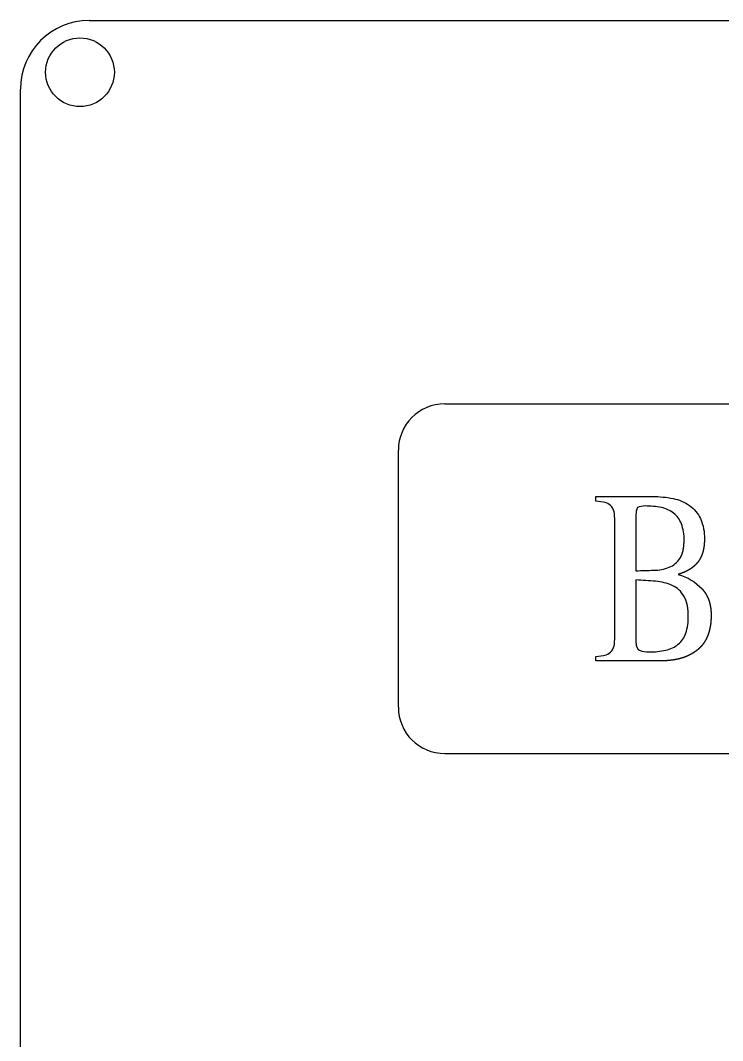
# Model space of a CAD drawing. Header units: millimetres. Extents: x 17 to 383, y -19 to 1216.
# Drawn here: x 17.76 to 38.2, y 1186.22 to 1215.91 of the extents above; entities that cross this region are included whole.
import ezdxf

# ---------------------------------------------------------------- set-up
doc = ezdxf.new("R2010")
doc.units = ezdxf.units.MM
doc.layers.add('l1 2mm', color=7, linetype='Continuous', lineweight=25, true_color=0x000000)

msp = doc.modelspace()

# ---------------------------------------------------------------- linework, layer by layer
at = {"layer": 'l1 2mm'}
for p, q in [((19.763, 1215.914), (378.178, 1215.914)), ((17.763, 1049.399), (17.763, 1213.914))]:
    msp.add_line(p, q, dxfattribs=at)
at = {"layer": 'l1 2mm', "color": 5, "true_color": 0x0000ff}
for p, q in [((30.113, 1204.755), (80.692, 1204.755)), ((28.763, 1195.924), (28.763, 1203.405)), ((30.113, 1194.574), (80.692, 1194.574))]:
    msp.add_line(p, q, dxfattribs=at)
at = {"layer": 'l1 2mm', "color": 5, "true_color": 0x0000ff, "flags": 128}
for points in [[(37.865, 1198.603), (37.865, 1198.597), (37.865, 1198.592), (37.865, 1198.587), (37.865, 1198.581), (37.865, 1198.576), (37.865, 1198.571), (37.865, 1198.565), (37.865, 1198.56), (37.865, 1198.555), (37.864, 1198.55), (37.864, 1198.544), (37.864, 1198.539), (37.864, 1198.534), (37.864, 1198.529), (37.864, 1198.524), (37.864, 1198.518), (37.863, 1198.513), (37.863, 1198.508), (37.863, 1198.503), (37.863, 1198.498), (37.862, 1198.493), (37.862, 1198.488), (37.862, 1198.482), (37.862, 1198.477), (37.861, 1198.472), (37.861, 1198.467), (37.861, 1198.462), (37.86, 1198.457), (37.86, 1198.452), (37.86, 1198.447), (37.859, 1198.442), (37.859, 1198.437), (37.859, 1198.432), (37.858, 1198.427), (37.858, 1198.422), (37.857, 1198.417), (37.857, 1198.412), (37.856, 1198.407), (37.856, 1198.402), (37.855, 1198.397), (37.855, 1198.392), (37.854, 1198.387), (37.854, 1198.383), (37.853, 1198.378), (37.853, 1198.373), (37.852, 1198.368), (37.852, 1198.363), (37.851, 1198.358), (37.851, 1198.353), (37.85, 1198.349), (37.849, 1198.344), (37.849, 1198.339), (37.848, 1198.334), (37.848, 1198.33), (37.847, 1198.325), (37.846, 1198.32), (37.846, 1198.315), (37.845, 1198.311), (37.844, 1198.306), (37.843, 1198.301), (37.843, 1198.296), (37.842, 1198.292), (37.841, 1198.287), (37.84, 1198.283), (37.84, 1198.278), (37.839, 1198.273), (37.838, 1198.269), (37.837, 1198.264), (37.836, 1198.259), (37.836, 1198.255), (37.835, 1198.25), (37.834, 1198.246), (37.833, 1198.241), (37.832, 1198.237), (37.831, 1198.232), (37.83, 1198.228), (37.829, 1198.223), (37.829, 1198.219), (37.828, 1198.214), (37.827, 1198.21), (37.826, 1198.205), (37.825, 1198.201), (37.824, 1198.196), (37.823, 1198.192), (37.822, 1198.187), (37.821, 1198.183), (37.82, 1198.179), (37.819, 1198.174), (37.817, 1198.17), (37.816, 1198.165), (37.815, 1198.161), (37.814, 1198.157), (37.813, 1198.152), (37.812, 1198.148), (37.811, 1198.144), (37.81, 1198.139), (37.809, 1198.135), (37.807, 1198.131), (37.806, 1198.127), (37.805, 1198.122), (37.804, 1198.118), (37.803, 1198.114), (37.801, 1198.11), (37.8, 1198.106), (37.799, 1198.101), (37.798, 1198.097), (37.796, 1198.093), (37.795, 1198.089), (37.794, 1198.085), (37.792, 1198.08), (37.791, 1198.076), (37.79, 1198.072), (37.788, 1198.068), (37.787, 1198.064), (37.786, 1198.06), (37.784, 1198.056), (37.783, 1198.052), (37.781, 1198.048), (37.78, 1198.044), (37.779, 1198.04), (37.777, 1198.036), (37.776, 1198.032), (37.774, 1198.028), (37.773, 1198.024), (37.771, 1198.02), (37.77, 1198.016), (37.768, 1198.012), (37.767, 1198.008), (37.765, 1198.004), (37.764, 1198), (37.762, 1197.996), (37.76, 1197.992), (37.759, 1197.988), (37.757, 1197.984), (37.756, 1197.981), (37.754, 1197.977), (37.752, 1197.973), (37.751, 1197.969), (37.749, 1197.965), (37.747, 1197.961), (37.746, 1197.958), (37.744, 1197.954), (37.742, 1197.95), (37.741, 1197.946), (37.739, 1197.943), (37.737, 1197.939), (37.735, 1197.935), (37.734, 1197.931), (37.732, 1197.928), (37.73, 1197.924), (37.728, 1197.92), (37.726, 1197.917), (37.724, 1197.913), (37.723, 1197.909), (37.721, 1197.906), (37.719, 1197.902), (37.717, 1197.898), (37.715, 1197.895), (37.713, 1197.891), (37.711, 1197.888), (37.709, 1197.884), (37.707, 1197.881), (37.706, 1197.877), (37.704, 1197.873), (37.702, 1197.87), (37.7, 1197.866), (37.698, 1197.863), (37.696, 1197.859), (37.694, 1197.856), (37.692, 1197.852), (37.689, 1197.849), (37.687, 1197.845), (37.685, 1197.842), (37.683, 1197.839), (37.681, 1197.835), (37.679, 1197.832), (37.677, 1197.828), (37.675, 1197.825), (37.673, 1197.822), (37.67, 1197.818), (37.668, 1197.815), (37.666, 1197.812), (37.664, 1197.808), (37.662, 1197.805), (37.66, 1197.802), (37.657, 1197.798), (37.655, 1197.795), (37.653, 1197.792), (37.651, 1197.789), (37.648, 1197.785), (37.646, 1197.782), (37.644, 1197.779), (37.641, 1197.776), (37.639, 1197.772), (37.637, 1197.769), (37.634, 1197.766), (37.632, 1197.763), (37.63, 1197.76), (37.627, 1197.757), (37.625, 1197.753), (37.622, 1197.75), (37.62, 1197.747), (37.618, 1197.744), (37.615, 1197.741), (37.613, 1197.738), (37.61, 1197.735), (37.608, 1197.732), (37.605, 1197.729), (37.603, 1197.726), (37.6, 1197.723), (37.598, 1197.72), (37.595, 1197.717), (37.593, 1197.714), (37.59, 1197.711), (37.587, 1197.708), (37.585, 1197.705), (37.582, 1197.702), (37.58, 1197.699), (37.577, 1197.696), (37.574, 1197.693), (37.572, 1197.69), (37.569, 1197.687), (37.566, 1197.684), (37.564, 1197.681), (37.561, 1197.679), (37.558, 1197.676), (37.556, 1197.673), (37.553, 1197.67), (37.55, 1197.667), (37.547, 1197.664), (37.545, 1197.662), (37.542, 1197.659), (37.539, 1197.656), (37.536, 1197.653), (37.533, 1197.651), (37.531, 1197.648), (37.528, 1197.645), (37.525, 1197.642), (37.522, 1197.64), (37.519, 1197.637), (37.516, 1197.634), (37.513, 1197.632), (37.51, 1197.629), (37.508, 1197.626), (37.505, 1197.624), (37.502, 1197.621), (37.499, 1197.618), (37.496, 1197.616), (37.493, 1197.613), (37.49, 1197.611), (37.487, 1197.608), (37.484, 1197.605), (37.481, 1197.603), (37.478, 1197.6), (37.475, 1197.598), (37.472, 1197.595), (37.468, 1197.593), (37.465, 1197.59), (37.462, 1197.588), (37.459, 1197.585), (37.456, 1197.583), (37.453, 1197.58), (37.45, 1197.578), (37.447, 1197.576), (37.444, 1197.573), (37.44, 1197.571), (37.437, 1197.568), (37.434, 1197.566), (37.431, 1197.564), (37.428, 1197.561), (37.425, 1197.559), (37.421, 1197.556), (37.418, 1197.554), (37.415, 1197.552), (37.412, 1197.549), (37.408, 1197.547), (37.405, 1197.545), (37.402, 1197.542), (37.399, 1197.54), (37.395, 1197.538), (37.392, 1197.536), (37.389, 1197.533), (37.386, 1197.531), (37.382, 1197.529), (37.379, 1197.527), (37.376, 1197.524), (37.372, 1197.522), (37.369, 1197.52), (37.366, 1197.518), (37.362, 1197.516), (37.359, 1197.513), (37.356, 1197.511), (37.352, 1197.509), (37.349, 1197.507), (37.346, 1197.505), (37.342, 1197.503), (37.339, 1197.501), (37.335, 1197.499), (37.332, 1197.496), (37.329, 1197.494), (37.325, 1197.492), (37.322, 1197.49), (37.318, 1197.488), (37.315, 1197.486), (37.311, 1197.484), (37.308, 1197.482), (37.305, 1197.48), (37.301, 1197.478), (37.298, 1197.476), (37.294, 1197.474), (37.291, 1197.472), (37.287, 1197.47), (37.284, 1197.468), (37.28, 1197.466), (37.276, 1197.464), (37.273, 1197.462), (37.269, 1197.46), (37.266, 1197.459), (37.262, 1197.457), (37.259, 1197.455), (37.255, 1197.453), (37.252, 1197.451), (37.248, 1197.449), (37.244, 1197.447), (37.241, 1197.445), (37.237, 1197.444), (37.233, 1197.442), (37.23, 1197.44), (37.226, 1197.438), (37.223, 1197.436), (37.219, 1197.435), (37.215, 1197.433), (37.212, 1197.431), (37.208, 1197.429), (37.204, 1197.428), (37.2, 1197.426), (37.197, 1197.424), (37.193, 1197.422), (37.189, 1197.421), (37.186, 1197.419), (37.182, 1197.417), (37.178, 1197.416), (37.174, 1197.414), (37.171, 1197.412), (37.167, 1197.411), (37.163, 1197.409), (37.159, 1197.407), (37.156, 1197.406), (37.152, 1197.404), (37.148, 1197.403), (37.144, 1197.401), (37.14, 1197.4), (37.136, 1197.398), (37.133, 1197.396), (37.129, 1197.395), (37.125, 1197.393), (37.121, 1197.392), (37.117, 1197.39), (37.113, 1197.389), (37.109, 1197.387), (37.106, 1197.386), (37.102, 1197.384), (37.098, 1197.383), (37.094, 1197.381), (37.09, 1197.38), (37.086, 1197.379), (37.082, 1197.377), (37.078, 1197.376), (37.074, 1197.374), (37.07, 1197.373), (37.066, 1197.371), (37.062, 1197.37), (37.058, 1197.369), (37.054, 1197.367), (37.05, 1197.366), (37.046, 1197.365), (37.042, 1197.363), (37.038, 1197.362), (37.034, 1197.361), (37.03, 1197.359), (37.026, 1197.358), (37.022, 1197.357), (37.018, 1197.356), (37.014, 1197.354), (37.01, 1197.353), (37.006, 1197.352), (37.002, 1197.351), (36.997, 1197.349), (36.993, 1197.348), (36.989, 1197.347), (36.985, 1197.346), (36.981, 1197.345), (36.977, 1197.343), (36.973, 1197.342), (36.969, 1197.341), (36.964, 1197.34), (36.96, 1197.339), (36.956, 1197.338), (36.952, 1197.337), (36.948, 1197.335), (36.943, 1197.334), (36.939, 1197.333), (36.935, 1197.332), (36.931, 1197.331), (36.927, 1197.33), (36.922, 1197.329), (36.918, 1197.328), (36.914, 1197.327), (36.909, 1197.326), (36.905, 1197.325), (36.901, 1197.324), (36.897, 1197.323), (36.892, 1197.322), (36.888, 1197.321), (36.884, 1197.32), (36.879, 1197.319), (36.875, 1197.318), (36.871, 1197.317), (36.866, 1197.316), (36.862, 1197.315), (36.858, 1197.315), (36.853, 1197.314), (36.849, 1197.313), (36.845, 1197.312), (36.84, 1197.311), (36.836, 1197.31), (36.831, 1197.309), (36.827, 1197.309), (36.822, 1197.308), (36.818, 1197.307), (36.814, 1197.306), (36.809, 1197.305), (36.805, 1197.305), (36.8, 1197.304), (36.796, 1197.303), (36.791, 1197.302), (36.787, 1197.302), (36.782, 1197.301), (36.778, 1197.3), (36.773, 1197.299), (36.769, 1197.299), (36.764, 1197.298), (36.76, 1197.297), (36.755, 1197.297), (36.751, 1197.296), (36.746, 1197.295), (36.742, 1197.295), (36.737, 1197.294), (36.732, 1197.293), (36.728, 1197.293), (36.723, 1197.292), (36.719, 1197.292), (36.714, 1197.291), (36.709, 1197.29), (36.705, 1197.29), (36.7, 1197.289), (36.695, 1197.289), (36.691, 1197.288), (36.686, 1197.288), (36.681, 1197.287), (36.677, 1197.287), (36.672, 1197.286), (36.667, 1197.286), (36.663, 1197.285), (36.658, 1197.285), (36.653, 1197.284), (36.649, 1197.284), (36.644, 1197.283), (36.639, 1197.283), (36.634, 1197.283), (36.63, 1197.282), (36.625, 1197.282), (36.62, 1197.281), (36.615, 1197.281), (36.611, 1197.281), (36.606, 1197.28), (36.601, 1197.28), (36.596, 1197.28), (36.591, 1197.279), (36.586, 1197.279), (36.582, 1197.279), (36.577, 1197.278), (36.572, 1197.278), (36.567, 1197.278), (36.562, 1197.278), (36.557, 1197.277), (36.553, 1197.277), (36.548, 1197.277), (36.543, 1197.277), (36.538, 1197.276), (36.533, 1197.276), (36.528, 1197.276), (36.523, 1197.276), (36.518, 1197.276), (36.513, 1197.275), (36.508, 1197.275), (36.503, 1197.275), (36.498, 1197.275), (36.493, 1197.275), (36.488, 1197.275), (36.483, 1197.275), (36.478, 1197.274), (36.473, 1197.274), (36.468, 1197.274), (36.463, 1197.274), (36.458, 1197.274), (36.453, 1197.274), (36.448, 1197.274), (36.443, 1197.274), (36.438, 1197.274), (36.433, 1197.274), (36.428, 1197.274), (34.507, 1197.274), (34.507, 1197.404, 0.073225), (34.807, 1197.451, 0.147434), (34.977, 1197.566, 0.134396), (35.049, 1197.761, 0.029437), (35.063, 1198.054), (35.063, 1201.267, 0.029437), (35.049, 1201.56, 0.134396), (34.977, 1201.755, 0.147434), (34.807, 1201.87, 0.073225), (34.507, 1201.917), (34.507, 1202.055), (36.161, 1202.055, -0.051277), (36.757, 1201.997, -0.105), (37.237, 1201.795, -0.127328), (37.555, 1201.412, -0.112693), (37.67, 1200.812), (37.67, 1200.809), (37.67, 1200.806), (37.67, 1200.803), (37.67, 1200.8), (37.67, 1200.796), (37.67, 1200.793), (37.67, 1200.79), (37.67, 1200.787), (37.67, 1200.784), (37.67, 1200.781), (37.67, 1200.777), (37.67, 1200.774), (37.67, 1200.771), (37.67, 1200.768), (37.669, 1200.765), (37.669, 1200.762), (37.669, 1200.759), (37.669, 1200.755), (37.669, 1200.752), (37.669, 1200.749), (37.669, 1200.746), (37.669, 1200.743), (37.669, 1200.74), (37.668, 1200.737), (37.668, 1200.734), (37.668, 1200.731), (37.668, 1200.727), (37.668, 1200.724), (37.668, 1200.721), (37.668, 1200.718), (37.667, 1200.715), (37.667, 1200.712), (37.667, 1200.709), (37.667, 1200.706), (37.667, 1200.703), (37.666, 1200.7), (37.666, 1200.697), (37.666, 1200.694), (37.666, 1200.691), (37.666, 1200.688), (37.665, 1200.685), (37.665, 1200.682), (37.665, 1200.679), (37.665, 1200.676), (37.664, 1200.673), (37.664, 1200.67), (37.664, 1200.667), (37.664, 1200.664), (37.663, 1200.661), (37.663, 1200.658), (37.663, 1200.655), (37.662, 1200.652), (37.662, 1200.649), (37.662, 1200.646), (37.662, 1200.643), (37.661, 1200.64), (37.661, 1200.637), (37.661, 1200.634), (37.66, 1200.632), (37.66, 1200.629), (37.66, 1200.626), (37.659, 1200.623), (37.659, 1200.62), (37.659, 1200.617), (37.658, 1200.614), (37.658, 1200.611), (37.657, 1200.608), (37.657, 1200.606), (37.657, 1200.603), (37.656, 1200.6), (37.656, 1200.597), (37.656, 1200.594), (37.655, 1200.591), (37.655, 1200.588), (37.654, 1200.586), (37.654, 1200.583), (37.653, 1200.58), (37.653, 1200.577), (37.653, 1200.574), (37.652, 1200.571), (37.652, 1200.569), (37.651, 1200.566), (37.651, 1200.563), (37.65, 1200.56), (37.65, 1200.557), (37.649, 1200.555), (37.649, 1200.552), (37.648, 1200.549), (37.648, 1200.546), (37.647, 1200.544), (37.647, 1200.541), (37.646, 1200.538), (37.646, 1200.535), (37.645, 1200.533), (37.645, 1200.53), (37.644, 1200.527), (37.644, 1200.524), (37.643, 1200.522), (37.643, 1200.519), (37.642, 1200.516), (37.641, 1200.514), (37.641, 1200.511), (37.64, 1200.508), (37.64, 1200.505), (37.639, 1200.503), (37.639, 1200.5), (37.638, 1200.497), (37.637, 1200.495), (37.637, 1200.492), (37.636, 1200.489), (37.635, 1200.487), (37.635, 1200.484), (37.634, 1200.481), (37.634, 1200.479), (37.633, 1200.476), (37.632, 1200.474), (37.632, 1200.471), (37.631, 1200.468), (37.63, 1200.466), (37.63, 1200.463), (37.629, 1200.46), (37.628, 1200.458), (37.628, 1200.455), (37.627, 1200.453), (37.626, 1200.45), (37.625, 1200.448), (37.625, 1200.445), (37.624, 1200.442), (37.623, 1200.44), (37.623, 1200.437), (37.622, 1200.435), (37.621, 1200.432), (37.62, 1200.43), (37.62, 1200.427), (37.619, 1200.425), (37.618, 1200.422), (37.617, 1200.419), (37.617, 1200.417), (37.616, 1200.414), (37.615, 1200.412), (37.614, 1200.409), (37.613, 1200.407), (37.613, 1200.404), (37.612, 1200.402), (37.611, 1200.399), (37.61, 1200.397), (37.609, 1200.395), (37.609, 1200.392), (37.608, 1200.39), (37.607, 1200.387), (37.606, 1200.385), (37.605, 1200.382), (37.604, 1200.38), (37.603, 1200.377), (37.603, 1200.375), (37.602, 1200.372), (37.601, 1200.37), (37.6, 1200.368), (37.599, 1200.365), (37.598, 1200.363), (37.597, 1200.36), (37.596, 1200.358), (37.595, 1200.356), (37.595, 1200.353), (37.594, 1200.351), (37.593, 1200.348), (37.592, 1200.346), (37.591, 1200.344), (37.59, 1200.341), (37.589, 1200.339), (37.588, 1200.337), (37.587, 1200.334), (37.586, 1200.332), (37.585, 1200.33), (37.584, 1200.327), (37.583, 1200.325), (37.582, 1200.323), (37.581, 1200.32), (37.58, 1200.318), (37.579, 1200.316), (37.578, 1200.313), (37.577, 1200.311), (37.576, 1200.309), (37.575, 1200.307), (37.574, 1200.304), (37.573, 1200.302), (37.572, 1200.3), (37.571, 1200.297), (37.57, 1200.295), (37.569, 1200.293), (37.568, 1200.291), (37.567, 1200.288), (37.565, 1200.286), (37.564, 1200.284), (37.563, 1200.282), (37.562, 1200.28), (37.561, 1200.277), (37.56, 1200.275), (37.559, 1200.273), (37.558, 1200.271), (37.557, 1200.268), (37.555, 1200.266), (37.554, 1200.264), (37.553, 1200.262), (37.552, 1200.26), (37.551, 1200.258), (37.55, 1200.255), (37.549, 1200.253), (37.547, 1200.251), (37.546, 1200.249), (37.545, 1200.247), (37.544, 1200.245), (37.543, 1200.242), (37.541, 1200.24), (37.54, 1200.238), (37.539, 1200.236), (37.538, 1200.234), (37.537, 1200.232), (37.535, 1200.23), (37.534, 1200.228), (37.533, 1200.226), (37.532, 1200.223), (37.53, 1200.221), (37.529, 1200.219), (37.528, 1200.217), (37.527, 1200.215), (37.525, 1200.213), (37.524, 1200.211), (37.523, 1200.209), (37.521, 1200.207), (37.52, 1200.205), (37.519, 1200.203), (37.518, 1200.201), (37.516, 1200.199), (37.515, 1200.197), (37.514, 1200.195), (37.512, 1200.193), (37.511, 1200.191), (37.51, 1200.189), (37.508, 1200.187), (37.507, 1200.185), (37.506, 1200.183), (37.504, 1200.181), (37.503, 1200.179), (37.501, 1200.177), (37.5, 1200.175), (37.499, 1200.173), (37.497, 1200.171), (37.496, 1200.169), (37.494, 1200.167), (37.493, 1200.165), (37.492, 1200.163), (37.49, 1200.161), (37.489, 1200.159), (37.487, 1200.157), (37.486, 1200.155), (37.485, 1200.153), (37.483, 1200.151), (37.482, 1200.15), (37.48, 1200.148), (37.479, 1200.146), (37.477, 1200.144), (37.476, 1200.142), (37.474, 1200.14), (37.473, 1200.138), (37.471, 1200.136), (37.47, 1200.134), (37.468, 1200.133), (37.467, 1200.131), (37.465, 1200.129), (37.464, 1200.127), (37.462, 1200.125), (37.461, 1200.123), (37.459, 1200.121), (37.457, 1200.12), (37.456, 1200.118), (37.454, 1200.116), (37.453, 1200.114), (37.451, 1200.112), (37.45, 1200.11), (37.448, 1200.109), (37.446, 1200.107), (37.445, 1200.105), (37.443, 1200.103), (37.441, 1200.101), (37.44, 1200.099), (37.438, 1200.098), (37.437, 1200.096), (37.435, 1200.094), (37.433, 1200.092), (37.432, 1200.09), (37.43, 1200.089), (37.428, 1200.087), (37.427, 1200.085), (37.425, 1200.083), (37.423, 1200.082), (37.421, 1200.08), (37.42, 1200.078), (37.418, 1200.076), (37.416, 1200.075), (37.415, 1200.073), (37.413, 1200.071), (37.411, 1200.069), (37.409, 1200.068), (37.408, 1200.066), (37.406, 1200.064), (37.404, 1200.062), (37.402, 1200.061), (37.401, 1200.059), (37.399, 1200.057), (37.397, 1200.055), (37.395, 1200.054), (37.393, 1200.052), (37.392, 1200.05), (37.39, 1200.049), (37.388, 1200.047), (37.386, 1200.045), (37.384, 1200.044), (37.382, 1200.042), (37.381, 1200.04), (37.379, 1200.039), (37.377, 1200.037), (37.375, 1200.035), (37.373, 1200.034), (37.371, 1200.032), (37.369, 1200.03), (37.367, 1200.029), (37.366, 1200.027), (37.364, 1200.025), (37.362, 1200.024), (37.36, 1200.022), (37.358, 1200.02), (37.356, 1200.019), (37.354, 1200.017), (37.352, 1200.015), (37.35, 1200.014), (37.348, 1200.012), (37.346, 1200.011), (37.344, 1200.009), (37.342, 1200.007), (37.34, 1200.006), (37.338, 1200.004), (37.336, 1200.003), (37.334, 1200.001), (37.332, 1199.999), (37.33, 1199.998), (37.328, 1199.996), (37.326, 1199.995), (37.324, 1199.993), (37.322, 1199.992), (37.32, 1199.99), (37.318, 1199.988), (37.316, 1199.987), (37.314, 1199.985), (37.312, 1199.984), (37.31, 1199.982), (37.307, 1199.981), (37.305, 1199.979), (37.303, 1199.978), (37.301, 1199.976), (37.299, 1199.975), (37.297, 1199.973), (37.295, 1199.972), (37.293, 1199.97), (37.291, 1199.968), (37.288, 1199.967), (37.286, 1199.965), (37.284, 1199.964), (37.282, 1199.962), (37.28, 1199.961), (37.278, 1199.96), (37.275, 1199.958), (37.273, 1199.957), (37.271, 1199.955), (37.269, 1199.954), (37.266, 1199.952), (37.264, 1199.951), (37.262, 1199.949), (37.26, 1199.948), (37.258, 1199.946), (37.255, 1199.945), (37.253, 1199.943), (37.251, 1199.942), (37.249, 1199.94), (37.246, 1199.939), (37.244, 1199.938), (37.242, 1199.936), (37.239, 1199.935), (37.237, 1199.933), (37.235, 1199.932), (37.232, 1199.931), (37.23, 1199.929), (37.228, 1199.928), (37.226, 1199.926), (37.223, 1199.925), (37.221, 1199.923), (37.218, 1199.922), (37.216, 1199.921), (37.214, 1199.919), (37.211, 1199.918), (37.209, 1199.917), (37.207, 1199.915), (37.204, 1199.914), (37.202, 1199.912), (37.199, 1199.911), (37.197, 1199.91), (37.195, 1199.908), (37.192, 1199.907), (37.19, 1199.906), (37.187, 1199.904), (37.185, 1199.903), (37.182, 1199.902), (37.18, 1199.9), (37.177, 1199.899), (37.175, 1199.898), (37.173, 1199.896), (37.17, 1199.895), (37.168, 1199.894), (37.165, 1199.892), (37.163, 1199.891), (37.16, 1199.89), (37.158, 1199.889), (37.155, 1199.887), (37.153, 1199.886), (37.15, 1199.885), (37.147, 1199.883), (37.145, 1199.882), (37.142, 1199.881), (37.14, 1199.88), (37.137, 1199.878), (37.135, 1199.877), (37.132, 1199.876), (37.129, 1199.874), (37.127, 1199.873), (37.124, 1199.872), (37.122, 1199.871), (37.119, 1199.87), (37.116, 1199.868), (37.114, 1199.867), (37.111, 1199.866), (37.109, 1199.865), (37.106, 1199.863), (37.103, 1199.862), (37.101, 1199.861), (37.098, 1199.86), (37.095, 1199.858), (37.093, 1199.857), (37.09, 1199.856), (37.087, 1199.855), (37.085, 1199.854), (37.082, 1199.853), (37.079, 1199.851), (37.076, 1199.85), (37.074, 1199.849), (37.071, 1199.848), (37.068, 1199.847), (37.065, 1199.845), (37.063, 1199.844), (37.06, 1199.843), (37.057, 1199.842), (37.054, 1199.841), (37.052, 1199.84), (37.049, 1199.839), (37.046, 1199.837), (37.043, 1199.836), (37.04, 1199.835), (37.038, 1199.834), (37.035, 1199.833), (37.032, 1199.832), (37.029, 1199.831), (37.026, 1199.83), (37.024, 1199.828), (37.021, 1199.827), (37.018, 1199.826), (37.015, 1199.825), (37.012, 1199.824), (37.009, 1199.823), (37.006, 1199.822), (37.003, 1199.821), (37.001, 1199.82), (36.998, 1199.819), (36.995, 1199.817), (36.992, 1199.816), (36.989, 1199.815), (36.986, 1199.814), (36.983, 1199.813), (36.98, 1199.812), (36.977, 1199.811), (36.974, 1199.81), (36.971, 1199.809), (36.968, 1199.808), (36.965, 1199.807), (36.962, 1199.806), (36.959, 1199.805), (36.956, 1199.804), (36.953, 1199.803), (36.95, 1199.802), (36.947, 1199.801), (36.944, 1199.8), (36.941, 1199.799), (36.938, 1199.798), (36.935, 1199.797), (36.932, 1199.796), (36.929, 1199.795), (36.926, 1199.794), (36.923, 1199.793), (36.92, 1199.792), (36.917, 1199.791), (36.914, 1199.79), (36.911, 1199.789), (36.908, 1199.788), (36.905, 1199.787, -0.137708), (37.601, 1199.368), (37.604, 1199.366), (37.606, 1199.364), (37.608, 1199.361), (37.61, 1199.359), (37.612, 1199.357), (37.614, 1199.355), (37.616, 1199.352), (37.618, 1199.35), (37.62, 1199.348), (37.622, 1199.345), (37.624, 1199.343), (37.626, 1199.341), (37.628, 1199.338), (37.63, 1199.336), (37.631, 1199.334), (37.633, 1199.331), (37.635, 1199.329), (37.637, 1199.327), (37.639, 1199.324), (37.641, 1199.322), (37.643, 1199.32), (37.645, 1199.317), (37.647, 1199.315), (37.649, 1199.312), (37.65, 1199.31), (37.652, 1199.308), (37.654, 1199.305), (37.656, 1199.303), (37.658, 1199.3), (37.66, 1199.298), (37.661, 1199.295), (37.663, 1199.293), (37.665, 1199.291), (37.667, 1199.288), (37.669, 1199.286), (37.67, 1199.283), (37.672, 1199.281), (37.674, 1199.278), (37.676, 1199.276), (37.677, 1199.273), (37.679, 1199.271), (37.681, 1199.268), (37.683, 1199.266), (37.684, 1199.263), (37.686, 1199.261), (37.688, 1199.258), (37.689, 1199.256), (37.691, 1199.253), (37.693, 1199.251), (37.694, 1199.248), (37.696, 1199.246), (37.698, 1199.243), (37.699, 1199.241), (37.701, 1199.238), (37.703, 1199.235), (37.704, 1199.233), (37.706, 1199.23), (37.707, 1199.228), (37.709, 1199.225), (37.711, 1199.222), (37.712, 1199.22), (37.714, 1199.217), (37.715, 1199.215), (37.717, 1199.212), (37.718, 1199.209), (37.72, 1199.207), (37.721, 1199.204), (37.723, 1199.201), (37.724, 1199.199), (37.726, 1199.196), (37.727, 1199.194), (37.729, 1199.191), (37.73, 1199.188), (37.732, 1199.186), (37.733, 1199.183), (37.735, 1199.18), (37.736, 1199.177), (37.738, 1199.175), (37.739, 1199.172), (37.74, 1199.169), (37.742, 1199.167), (37.743, 1199.164), (37.745, 1199.161), (37.746, 1199.158), (37.747, 1199.156), (37.749, 1199.153), (37.75, 1199.15), (37.752, 1199.147), (37.753, 1199.145), (37.754, 1199.142), (37.756, 1199.139), (37.757, 1199.136), (37.758, 1199.134), (37.76, 1199.131), (37.761, 1199.128), (37.762, 1199.125), (37.763, 1199.122), (37.765, 1199.12), (37.766, 1199.117), (37.767, 1199.114), (37.768, 1199.111), (37.77, 1199.108), (37.771, 1199.105), (37.772, 1199.103), (37.773, 1199.1), (37.775, 1199.097), (37.776, 1199.094), (37.777, 1199.091), (37.778, 1199.088), (37.779, 1199.085), (37.781, 1199.082), (37.782, 1199.08), (37.783, 1199.077), (37.784, 1199.074), (37.785, 1199.071), (37.786, 1199.068), (37.787, 1199.065), (37.788, 1199.062), (37.79, 1199.059), (37.791, 1199.056), (37.792, 1199.053), (37.793, 1199.05), (37.794, 1199.047), (37.795, 1199.044), (37.796, 1199.041), (37.797, 1199.038), (37.798, 1199.035), (37.799, 1199.032), (37.8, 1199.029), (37.801, 1199.026), (37.802, 1199.023), (37.803, 1199.02), (37.804, 1199.017), (37.805, 1199.014), (37.806, 1199.011), (37.807, 1199.008), (37.808, 1199.005), (37.809, 1199.002), (37.81, 1198.999), (37.811, 1198.996), (37.812, 1198.993), (37.813, 1198.99), (37.814, 1198.987), (37.815, 1198.984), (37.816, 1198.981), (37.816, 1198.978), (37.817, 1198.975), (37.818, 1198.971), (37.819, 1198.968), (37.82, 1198.965), (37.821, 1198.962), (37.822, 1198.959), (37.822, 1198.956), (37.823, 1198.953), (37.824, 1198.95), (37.825, 1198.946), (37.826, 1198.943), (37.826, 1198.94), (37.827, 1198.937), (37.828, 1198.934), (37.829, 1198.931), (37.83, 1198.927), (37.83, 1198.924), (37.831, 1198.921), (37.832, 1198.918), (37.832, 1198.915), (37.833, 1198.911), (37.834, 1198.908), (37.835, 1198.905), (37.835, 1198.902), (37.836, 1198.899), (37.837, 1198.895), (37.837, 1198.892), (37.838, 1198.889), (37.839, 1198.886), (37.839, 1198.882), (37.84, 1198.879), (37.841, 1198.876), (37.841, 1198.872), (37.842, 1198.869), (37.842, 1198.866), (37.843, 1198.863), (37.844, 1198.859), (37.844, 1198.856), (37.845, 1198.853), (37.845, 1198.849), (37.846, 1198.846), (37.846, 1198.843), (37.847, 1198.839), (37.848, 1198.836), (37.848, 1198.833), (37.849, 1198.829), (37.849, 1198.826), (37.85, 1198.823), (37.85, 1198.819), (37.851, 1198.816), (37.851, 1198.812), (37.852, 1198.809), (37.852, 1198.806), (37.852, 1198.802), (37.853, 1198.799), (37.853, 1198.795), (37.854, 1198.792), (37.854, 1198.789), (37.855, 1198.785), (37.855, 1198.782), (37.855, 1198.778), (37.856, 1198.775), (37.856, 1198.771), (37.857, 1198.768), (37.857, 1198.764), (37.857, 1198.761), (37.858, 1198.758), (37.858, 1198.754), (37.858, 1198.751), (37.859, 1198.747), (37.859, 1198.744), (37.859, 1198.74), (37.86, 1198.737), (37.86, 1198.733), (37.86, 1198.73), (37.86, 1198.726), (37.861, 1198.722), (37.861, 1198.719), (37.861, 1198.715), (37.861, 1198.712), (37.862, 1198.708), (37.862, 1198.705), (37.862, 1198.701), (37.862, 1198.698), (37.863, 1198.694), (37.863, 1198.69), (37.863, 1198.687), (37.863, 1198.683), (37.863, 1198.68), (37.863, 1198.676), (37.864, 1198.672), (37.864, 1198.669), (37.864, 1198.665), (37.864, 1198.662), (37.864, 1198.658), (37.864, 1198.654), (37.864, 1198.651), (37.864, 1198.647), (37.865, 1198.643), (37.865, 1198.64), (37.865, 1198.636), (37.865, 1198.632), (37.865, 1198.629), (37.865, 1198.625), (37.865, 1198.621), (37.865, 1198.618), (37.865, 1198.614), (37.865, 1198.61), (37.865, 1198.606)], [(37.078, 1200.784, 0.097553), (36.999, 1201.264, 0.12804), (36.775, 1201.571, 0.115059), (36.421, 1201.733, 0.054848), (35.944, 1201.78, 0.096289), (35.72, 1201.737, 0.102624), (35.677, 1201.527), (35.677, 1199.895, 0.000386), (36.197, 1199.91, 0.089968), (36.645, 1199.996, 0.154795), (36.959, 1200.256), (36.96, 1200.258), (36.961, 1200.259), (36.962, 1200.261), (36.962, 1200.262), (36.963, 1200.264), (36.964, 1200.265), (36.965, 1200.266), (36.966, 1200.268), (36.967, 1200.269), (36.968, 1200.271), (36.969, 1200.272), (36.97, 1200.274), (36.971, 1200.275), (36.971, 1200.277), (36.972, 1200.278), (36.973, 1200.28), (36.974, 1200.281), (36.975, 1200.283), (36.976, 1200.284), (36.977, 1200.286), (36.978, 1200.287), (36.978, 1200.289), (36.979, 1200.29), (36.98, 1200.292), (36.981, 1200.293), (36.982, 1200.295), (36.983, 1200.296), (36.983, 1200.298), (36.984, 1200.299), (36.985, 1200.301), (36.986, 1200.303), (36.987, 1200.304), (36.988, 1200.306), (36.988, 1200.307), (36.989, 1200.309), (36.99, 1200.31), (36.991, 1200.312), (36.992, 1200.314), (36.992, 1200.315), (36.993, 1200.317), (36.994, 1200.319), (36.995, 1200.32), (36.995, 1200.322), (36.996, 1200.323), (36.997, 1200.325), (36.998, 1200.327), (36.999, 1200.328), (36.999, 1200.33), (37, 1200.332), (37.001, 1200.333), (37.002, 1200.335), (37.002, 1200.337), (37.003, 1200.338), (37.004, 1200.34), (37.004, 1200.342), (37.005, 1200.343), (37.006, 1200.345), (37.007, 1200.347), (37.007, 1200.348), (37.008, 1200.35), (37.009, 1200.352), (37.01, 1200.354), (37.01, 1200.355), (37.011, 1200.357), (37.012, 1200.359), (37.012, 1200.361), (37.013, 1200.362), (37.014, 1200.364), (37.014, 1200.366), (37.015, 1200.368), (37.016, 1200.369), (37.016, 1200.371), (37.017, 1200.373), (37.018, 1200.375), (37.018, 1200.376), (37.019, 1200.378), (37.02, 1200.38), (37.02, 1200.382), (37.021, 1200.384), (37.022, 1200.385), (37.022, 1200.387), (37.023, 1200.389), (37.024, 1200.391), (37.024, 1200.393), (37.025, 1200.395), (37.025, 1200.396), (37.026, 1200.398), (37.027, 1200.4), (37.027, 1200.402), (37.028, 1200.404), (37.028, 1200.406), (37.029, 1200.408), (37.03, 1200.41), (37.03, 1200.411), (37.031, 1200.413), (37.031, 1200.415), (37.032, 1200.417), (37.033, 1200.419), (37.033, 1200.421), (37.034, 1200.423), (37.034, 1200.425), (37.035, 1200.427), (37.035, 1200.429), (37.036, 1200.431), (37.036, 1200.432), (37.037, 1200.434), (37.038, 1200.436), (37.038, 1200.438), (37.039, 1200.44), (37.039, 1200.442), (37.04, 1200.444), (37.04, 1200.446), (37.041, 1200.448), (37.041, 1200.45), (37.042, 1200.452), (37.042, 1200.454), (37.043, 1200.456), (37.043, 1200.458), (37.044, 1200.46), (37.044, 1200.462), (37.045, 1200.464), (37.045, 1200.466), (37.046, 1200.468), (37.046, 1200.47), (37.047, 1200.472), (37.047, 1200.474), (37.048, 1200.476), (37.048, 1200.478), (37.049, 1200.481), (37.049, 1200.483), (37.05, 1200.485), (37.05, 1200.487), (37.05, 1200.489), (37.051, 1200.491), (37.051, 1200.493), (37.052, 1200.495), (37.052, 1200.497), (37.053, 1200.499), (37.053, 1200.501), (37.053, 1200.504), (37.054, 1200.506), (37.054, 1200.508), (37.055, 1200.51), (37.055, 1200.512), (37.056, 1200.514), (37.056, 1200.516), (37.056, 1200.519), (37.057, 1200.521), (37.057, 1200.523), (37.058, 1200.525), (37.058, 1200.527), (37.058, 1200.529), (37.059, 1200.532), (37.059, 1200.534), (37.059, 1200.536), (37.06, 1200.538), (37.06, 1200.54), (37.06, 1200.543), (37.061, 1200.545), (37.061, 1200.547), (37.062, 1200.549), (37.062, 1200.551), (37.062, 1200.554), (37.063, 1200.556), (37.063, 1200.558), (37.063, 1200.56), (37.064, 1200.563), (37.064, 1200.565), (37.064, 1200.567), (37.064, 1200.569), (37.065, 1200.572), (37.065, 1200.574), (37.065, 1200.576), (37.066, 1200.579), (37.066, 1200.581), (37.066, 1200.583), (37.067, 1200.585), (37.067, 1200.588), (37.067, 1200.59), (37.067, 1200.592), (37.068, 1200.595), (37.068, 1200.597), (37.068, 1200.599), (37.069, 1200.602), (37.069, 1200.604), (37.069, 1200.606), (37.069, 1200.609), (37.07, 1200.611), (37.07, 1200.614), (37.07, 1200.616), (37.07, 1200.618), (37.07, 1200.621), (37.071, 1200.623), (37.071, 1200.625), (37.071, 1200.628), (37.071, 1200.63), (37.072, 1200.633), (37.072, 1200.635), (37.072, 1200.637), (37.072, 1200.64), (37.072, 1200.642), (37.073, 1200.645), (37.073, 1200.647), (37.073, 1200.65), (37.073, 1200.652), (37.073, 1200.655), (37.074, 1200.657), (37.074, 1200.659), (37.074, 1200.662), (37.074, 1200.664), (37.074, 1200.667), (37.074, 1200.669), (37.075, 1200.672), (37.075, 1200.674), (37.075, 1200.677), (37.075, 1200.679), (37.075, 1200.682), (37.075, 1200.684), (37.075, 1200.687), (37.076, 1200.689), (37.076, 1200.692), (37.076, 1200.694), (37.076, 1200.697), (37.076, 1200.7), (37.076, 1200.702), (37.076, 1200.705), (37.076, 1200.707), (37.077, 1200.71), (37.077, 1200.712), (37.077, 1200.715), (37.077, 1200.717), (37.077, 1200.72), (37.077, 1200.723), (37.077, 1200.725), (37.077, 1200.728), (37.077, 1200.73), (37.077, 1200.733), (37.077, 1200.736), (37.077, 1200.738), (37.077, 1200.741), (37.078, 1200.744), (37.078, 1200.746), (37.078, 1200.749), (37.078, 1200.751), (37.078, 1200.754), (37.078, 1200.757), (37.078, 1200.759), (37.078, 1200.762), (37.078, 1200.765), (37.078, 1200.767), (37.078, 1200.77), (37.078, 1200.773), (37.078, 1200.775), (37.078, 1200.778), (37.078, 1200.781)], [(37.201, 1198.574), (37.201, 1198.577), (37.201, 1198.58), (37.201, 1198.583), (37.201, 1198.586), (37.201, 1198.588), (37.201, 1198.591), (37.201, 1198.594), (37.201, 1198.597), (37.201, 1198.6), (37.201, 1198.603), (37.2, 1198.606), (37.2, 1198.609), (37.2, 1198.612), (37.2, 1198.614), (37.2, 1198.617), (37.2, 1198.62), (37.2, 1198.623), (37.2, 1198.626), (37.2, 1198.629), (37.2, 1198.632), (37.2, 1198.634), (37.2, 1198.637), (37.2, 1198.64), (37.2, 1198.643), (37.199, 1198.646), (37.199, 1198.648), (37.199, 1198.651), (37.199, 1198.654), (37.199, 1198.657), (37.199, 1198.66), (37.199, 1198.662), (37.199, 1198.665), (37.199, 1198.668), (37.198, 1198.671), (37.198, 1198.673), (37.198, 1198.676), (37.198, 1198.679), (37.198, 1198.682), (37.198, 1198.684), (37.198, 1198.687), (37.197, 1198.69), (37.197, 1198.693), (37.197, 1198.695), (37.197, 1198.698), (37.197, 1198.701), (37.197, 1198.703), (37.196, 1198.706), (37.196, 1198.709), (37.196, 1198.712), (37.196, 1198.714), (37.196, 1198.717), (37.195, 1198.72), (37.195, 1198.722), (37.195, 1198.725), (37.195, 1198.728), (37.195, 1198.73), (37.194, 1198.733), (37.194, 1198.735), (37.194, 1198.738), (37.194, 1198.741), (37.193, 1198.743), (37.193, 1198.746), (37.193, 1198.749), (37.193, 1198.751), (37.193, 1198.754), (37.192, 1198.756), (37.192, 1198.759), (37.192, 1198.762), (37.191, 1198.764), (37.191, 1198.767), (37.191, 1198.769), (37.191, 1198.772), (37.19, 1198.774), (37.19, 1198.777), (37.19, 1198.78), (37.19, 1198.782), (37.189, 1198.785), (37.189, 1198.787), (37.189, 1198.79), (37.188, 1198.792), (37.188, 1198.795), (37.188, 1198.797), (37.187, 1198.8), (37.187, 1198.802), (37.187, 1198.805), (37.186, 1198.807), (37.186, 1198.81), (37.186, 1198.812), (37.185, 1198.815), (37.185, 1198.817), (37.185, 1198.82), (37.184, 1198.822), (37.184, 1198.825), (37.184, 1198.827), (37.183, 1198.83), (37.183, 1198.832), (37.182, 1198.835), (37.182, 1198.837), (37.182, 1198.839), (37.181, 1198.842), (37.181, 1198.844), (37.181, 1198.847), (37.18, 1198.849), (37.18, 1198.852), (37.179, 1198.854), (37.179, 1198.856), (37.179, 1198.859), (37.178, 1198.861), (37.178, 1198.864), (37.177, 1198.866), (37.177, 1198.868), (37.176, 1198.871), (37.176, 1198.873), (37.176, 1198.875), (37.175, 1198.878), (37.175, 1198.88), (37.174, 1198.882), (37.174, 1198.885), (37.173, 1198.887), (37.173, 1198.889), (37.172, 1198.892), (37.172, 1198.894), (37.171, 1198.896), (37.171, 1198.899), (37.17, 1198.901), (37.17, 1198.903), (37.169, 1198.906), (37.169, 1198.908), (37.168, 1198.91), (37.168, 1198.912), (37.167, 1198.915), (37.167, 1198.917), (37.166, 1198.919), (37.166, 1198.921), (37.165, 1198.924), (37.165, 1198.926), (37.164, 1198.928), (37.164, 1198.93), (37.163, 1198.933), (37.163, 1198.935), (37.162, 1198.937), (37.162, 1198.939), (37.161, 1198.942), (37.161, 1198.944), (37.16, 1198.946), (37.159, 1198.948), (37.159, 1198.95), (37.158, 1198.953), (37.158, 1198.955), (37.157, 1198.957), (37.157, 1198.959), (37.156, 1198.961), (37.155, 1198.963), (37.155, 1198.966), (37.154, 1198.968), (37.154, 1198.97), (37.153, 1198.972), (37.152, 1198.974), (37.152, 1198.976), (37.151, 1198.978), (37.15, 1198.98), (37.15, 1198.983), (37.149, 1198.985), (37.149, 1198.987), (37.148, 1198.989), (37.147, 1198.991), (37.147, 1198.993), (37.146, 1198.995), (37.145, 1198.997), (37.145, 1198.999), (37.144, 1199.001), (37.143, 1199.003), (37.143, 1199.006), (37.142, 1199.008), (37.141, 1199.01), (37.141, 1199.012), (37.14, 1199.014), (37.139, 1199.016), (37.139, 1199.018), (37.138, 1199.02), (37.137, 1199.022), (37.137, 1199.024), (37.136, 1199.026), (37.135, 1199.028), (37.134, 1199.03), (37.134, 1199.032), (37.133, 1199.034), (37.132, 1199.036), (37.131, 1199.038), (37.131, 1199.04), (37.13, 1199.042), (37.129, 1199.044), (37.129, 1199.046), (37.128, 1199.048), (37.127, 1199.05), (37.126, 1199.051), (37.125, 1199.053), (37.125, 1199.055), (37.124, 1199.057), (37.123, 1199.059), (37.122, 1199.061), (37.122, 1199.063), (37.121, 1199.065), (37.12, 1199.067), (37.119, 1199.069), (37.118, 1199.071), (37.118, 1199.073), (37.117, 1199.074), (37.116, 1199.076), (37.115, 1199.078), (37.114, 1199.08), (37.114, 1199.082), (37.113, 1199.084), (37.112, 1199.086), (37.111, 1199.087), (37.11, 1199.089), (37.109, 1199.091), (37.109, 1199.093), (37.108, 1199.095), (37.107, 1199.097), (37.106, 1199.098), (37.105, 1199.1), (37.104, 1199.102), (37.103, 1199.104), (37.103, 1199.106), (37.102, 1199.107), (37.101, 1199.109), (37.1, 1199.111), (37.099, 1199.113), (37.098, 1199.115), (37.097, 1199.116), (37.096, 1199.118), (37.095, 1199.12), (37.095, 1199.122), (37.094, 1199.123), (37.093, 1199.125), (37.092, 1199.127), (37.091, 1199.129), (37.09, 1199.13), (37.089, 1199.132), (37.088, 1199.134), (37.087, 1199.135), (37.086, 1199.137), (37.085, 1199.139), (37.084, 1199.14), (37.083, 1199.142), (37.082, 1199.144), (37.082, 1199.146), (37.081, 1199.147), (37.08, 1199.149), (37.079, 1199.151), (37.078, 1199.152), (37.077, 1199.154), (37.076, 1199.155), (37.075, 1199.157), (37.074, 1199.159, 0.152317), (36.736, 1199.466, 0.085961), (36.25, 1199.588, 0.01071), (35.677, 1199.628), (35.677, 1197.83), (35.677, 1197.828), (35.677, 1197.827), (35.677, 1197.825), (35.677, 1197.824), (35.677, 1197.822), (35.677, 1197.821), (35.677, 1197.819), (35.677, 1197.818), (35.677, 1197.816), (35.677, 1197.814), (35.677, 1197.813), (35.677, 1197.811), (35.677, 1197.81), (35.677, 1197.808), (35.677, 1197.807), (35.677, 1197.805), (35.677, 1197.804), (35.678, 1197.802), (35.678, 1197.801), (35.678, 1197.799), (35.678, 1197.798), (35.678, 1197.796), (35.678, 1197.795), (35.678, 1197.793), (35.678, 1197.792), (35.678, 1197.791), (35.678, 1197.789), (35.678, 1197.788), (35.678, 1197.786), (35.678, 1197.785), (35.679, 1197.783), (35.679, 1197.782), (35.679, 1197.78), (35.679, 1197.779), (35.679, 1197.778), (35.679, 1197.776), (35.679, 1197.775), (35.679, 1197.773), (35.679, 1197.772), (35.68, 1197.771), (35.68, 1197.769), (35.68, 1197.768), (35.68, 1197.766), (35.68, 1197.765), (35.68, 1197.764), (35.68, 1197.762), (35.681, 1197.761), (35.681, 1197.76), (35.681, 1197.758), (35.681, 1197.757), (35.681, 1197.756), (35.681, 1197.754), (35.681, 1197.753), (35.682, 1197.752), (35.682, 1197.75), (35.682, 1197.749), (35.682, 1197.748), (35.682, 1197.746), (35.683, 1197.745), (35.683, 1197.744), (35.683, 1197.742), (35.683, 1197.741), (35.683, 1197.74), (35.684, 1197.739), (35.684, 1197.737), (35.684, 1197.736), (35.684, 1197.735), (35.684, 1197.734), (35.685, 1197.732), (35.685, 1197.731), (35.685, 1197.73), (35.685, 1197.729), (35.686, 1197.727), (35.686, 1197.726), (35.686, 1197.725), (35.686, 1197.724), (35.687, 1197.722), (35.687, 1197.721), (35.687, 1197.72), (35.687, 1197.719), (35.688, 1197.718), (35.688, 1197.716), (35.688, 1197.715), (35.688, 1197.714), (35.689, 1197.713), (35.689, 1197.712), (35.689, 1197.711), (35.689, 1197.709), (35.69, 1197.708), (35.69, 1197.707), (35.69, 1197.706), (35.691, 1197.705), (35.691, 1197.704), (35.691, 1197.702), (35.691, 1197.701), (35.692, 1197.7), (35.692, 1197.699), (35.692, 1197.698), (35.693, 1197.697), (35.693, 1197.696), (35.693, 1197.695), (35.694, 1197.694), (35.694, 1197.692), (35.694, 1197.691), (35.695, 1197.69), (35.695, 1197.689), (35.695, 1197.688), (35.696, 1197.687), (35.696, 1197.686), (35.696, 1197.685), (35.697, 1197.684), (35.697, 1197.683), (35.697, 1197.682), (35.698, 1197.681), (35.698, 1197.68), (35.699, 1197.679), (35.699, 1197.678), (35.699, 1197.677), (35.7, 1197.676), (35.7, 1197.675), (35.7, 1197.674), (35.701, 1197.673), (35.701, 1197.672), (35.702, 1197.671), (35.702, 1197.67), (35.702, 1197.669), (35.703, 1197.668), (35.703, 1197.667), (35.704, 1197.666), (35.704, 1197.665), (35.705, 1197.664), (35.705, 1197.663), (35.705, 1197.662), (35.706, 1197.661), (35.706, 1197.66), (35.707, 1197.659), (35.707, 1197.658), (35.708, 1197.657), (35.708, 1197.656), (35.708, 1197.655), (35.709, 1197.654), (35.709, 1197.653), (35.71, 1197.653), (35.71, 1197.652), (35.711, 1197.651), (35.711, 1197.65), (35.712, 1197.649), (35.712, 1197.648), (35.713, 1197.647), (35.713, 1197.646), (35.714, 1197.646), (35.714, 1197.645), (35.715, 1197.644), (35.715, 1197.643), (35.716, 1197.642), (35.716, 1197.641), (35.717, 1197.64), (35.717, 1197.64), (35.718, 1197.639), (35.718, 1197.638), (35.719, 1197.637), (35.719, 1197.636), (35.72, 1197.635), (35.72, 1197.635), (35.721, 1197.634), (35.721, 1197.633), (35.722, 1197.632), (35.722, 1197.632), (35.723, 1197.631), (35.723, 1197.63), (35.724, 1197.629), (35.724, 1197.628), (35.725, 1197.628), (35.726, 1197.627), (35.726, 1197.626), (35.727, 1197.625), (35.727, 1197.625), (35.728, 1197.624), (35.728, 1197.623), (35.729, 1197.622), (35.73, 1197.622), (35.73, 1197.621), (35.731, 1197.62), (35.731, 1197.62), (35.732, 1197.619), (35.733, 1197.618), (35.733, 1197.617), (35.734, 1197.617), (35.734, 1197.616), (35.735, 1197.615), (35.736, 1197.615), (35.736, 1197.614), (35.737, 1197.613), (35.737, 1197.613), (35.738, 1197.612), (35.739, 1197.611), (35.739, 1197.611), (35.74, 1197.61), (35.741, 1197.609), (35.741, 1197.609), (35.742, 1197.608), (35.742, 1197.608), (35.743, 1197.607), (35.744, 1197.606), (35.744, 1197.606), (35.745, 1197.605), (35.746, 1197.605), (35.746, 1197.604), (35.747, 1197.603), (35.748, 1197.603), (35.748, 1197.602), (35.749, 1197.602), (35.75, 1197.601), (35.751, 1197.6), (35.751, 1197.6), (35.752, 1197.599), (35.753, 1197.599), (35.753, 1197.598), (35.754, 1197.598), (35.755, 1197.597), (35.755, 1197.597), (35.756, 1197.596), (35.757, 1197.596), (35.758, 1197.595), (35.758, 1197.595), (35.759, 1197.594), (35.76, 1197.594), (35.76, 1197.593), (35.761, 1197.593), (35.762, 1197.592), (35.763, 1197.592), (35.763, 1197.591), (35.764, 1197.591), (35.765, 1197.59), (35.766, 1197.59), (35.766, 1197.589), (35.767, 1197.589), (35.768, 1197.588), (35.769, 1197.588), (35.769, 1197.587), (35.77, 1197.587), (35.771, 1197.586), (35.772, 1197.586), (35.773, 1197.586), (35.773, 1197.585), (35.774, 1197.585), (35.775, 1197.584), (35.776, 1197.584), (35.777, 1197.584), (35.777, 1197.583), (35.778, 1197.583), (35.779, 1197.582), (35.78, 1197.582), (35.781, 1197.582), (35.781, 1197.581), (35.782, 1197.581, 0.10368), (36.054, 1197.534, 0.057543), (36.551, 1197.585, 0.115346), (36.91, 1197.754, 0.137557), (37.128, 1198.076, 0.085291)]]:
    msp.add_lwpolyline(points, format="xyb", close=True, dxfattribs=at)
at = {"layer": 'l1 2mm'}
msp.add_circle((19.497, 1214.404), 1, dxfattribs=at)
msp.add_arc((19.763, 1213.914), 2, 90, 180, dxfattribs=at)
at = {"layer": 'l1 2mm', "color": 5, "true_color": 0x0000ff}
for centre, start, end in [((30.113, 1203.405), 90, 180), ((30.113, 1195.924), 180, 270)]:
    msp.add_arc(centre, 1.35, start, end, dxfattribs=at)

doc.saveas('drawing.dxf')
